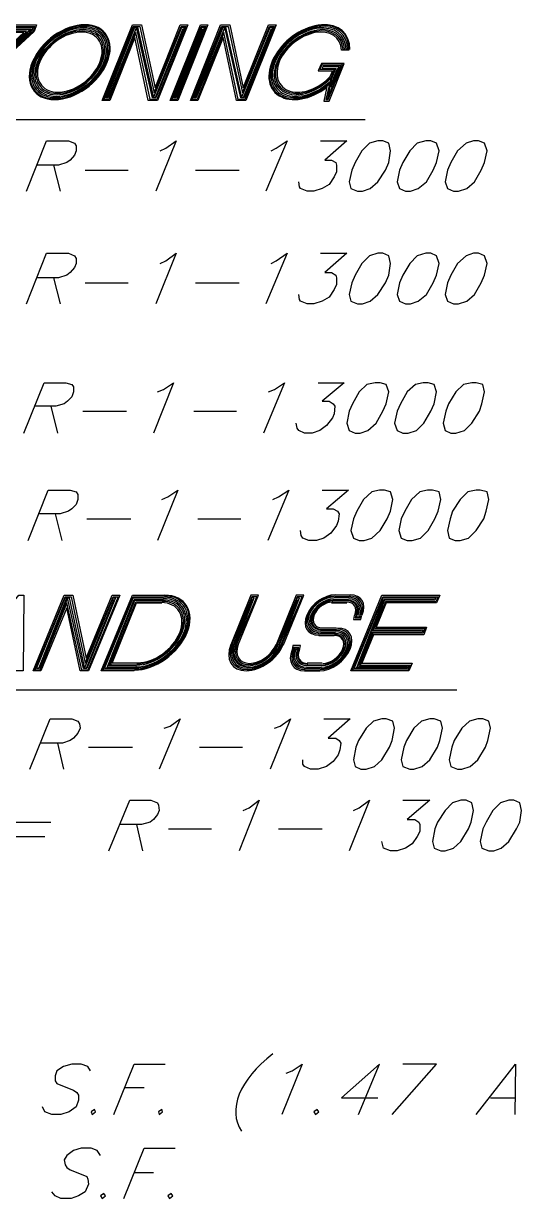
# Model space of a CAD drawing. Header units: feet. Extents: x 7 to 2308, y -319 to 1396.
# Drawn here: x 249.2 to 280.8, y 1243 to 1317.5 of the extents above; entities that cross this region are included whole.
import ezdxf

# ---------------------------------------------------------------- set-up
doc = ezdxf.new("R2010")
doc.units = ezdxf.units.FT
doc.header["$MEASUREMENT"] = 0
doc.layers.add('PDF_TBLKTXT', color=7, linetype='Continuous')

msp = doc.modelspace()

# ---------------------------------------------------------------- linework, layer by layer
at = {"layer": 'PDF_TBLKTXT', "lineweight": 30}
for points in [[(244.804, 1312.634), (244.964, 1313.007), (249.228, 1316.952), (246.563, 1316.952), (246.776, 1317.432), (250.028, 1317.432), (249.868, 1317.006), (245.657, 1313.114), (248.269, 1313.114), (248.109, 1312.634)], [(254.186, 1312.634), (256.106, 1317.432), (256.692, 1317.432), (257.545, 1313.434), (259.144, 1317.432), (259.624, 1317.432), (257.705, 1312.634), (257.118, 1312.634), (256.265, 1316.632), (254.666, 1312.634)], [(258.504, 1312.634), (260.424, 1317.432), (260.903, 1317.432), (258.984, 1312.634)], [(259.784, 1312.634), (261.703, 1317.432), (262.29, 1317.432), (263.142, 1313.434), (264.742, 1317.432), (265.222, 1317.432), (263.302, 1312.634), (262.716, 1312.634), (261.863, 1316.632), (260.264, 1312.634)], [(244.91, 1312.687), (245.07, 1313.007), (249.388, 1317.006), (246.67, 1317.006), (246.829, 1317.325), (249.921, 1317.325), (249.815, 1317.006), (245.443, 1313.007), (248.162, 1313.007), (248.056, 1312.687)], [(245.07, 1312.794), (245.124, 1313.007), (249.602, 1317.112), (246.776, 1317.112), (246.829, 1317.272), (249.815, 1317.272), (249.708, 1317.006), (245.283, 1312.954), (248.056, 1312.954), (248.002, 1312.794)], [(254.293, 1312.687), (256.159, 1317.325), (256.585, 1317.325), (257.492, 1313.114), (259.198, 1317.325), (259.517, 1317.325), (257.652, 1312.687), (257.225, 1312.687), (256.319, 1316.952), (254.613, 1312.687)], [(254.4, 1312.794), (256.212, 1317.272), (256.425, 1317.272), (257.438, 1312.794), (259.251, 1317.272), (259.411, 1317.272), (257.598, 1312.794), (257.385, 1312.794), (256.372, 1317.272), (254.56, 1312.794)], [(258.611, 1312.687), (260.477, 1317.325), (260.797, 1317.325), (258.931, 1312.687)], [(258.718, 1312.794), (260.53, 1317.272), (260.69, 1317.272), (258.878, 1312.794)], [(259.891, 1312.687), (261.756, 1317.325), (262.183, 1317.325), (263.089, 1313.114), (264.795, 1317.325), (265.115, 1317.325), (263.249, 1312.687), (262.823, 1312.687), (261.916, 1316.952), (260.21, 1312.687)], [(259.997, 1312.794), (261.81, 1317.272), (262.023, 1317.272), (263.036, 1312.794), (264.848, 1317.272), (265.008, 1317.272), (263.196, 1312.794), (262.983, 1312.794), (261.97, 1317.272), (260.157, 1312.794)], [(269.433, 1314.927), (268.154, 1314.927), (267.994, 1314.607), (268.9, 1314.607), (268.687, 1314.02), (268.367, 1312.687), (268.527, 1312.687)], [(269.327, 1314.82), (268.207, 1314.82), (268.154, 1314.66), (269.007, 1314.66), (268.74, 1314.02), (268.474, 1312.741)], [(271.672, 1310.075), (271.139, 1309.915), (270.659, 1309.436), (270.233, 1308.689), (270.02, 1308.209), (269.86, 1307.463), (269.966, 1307.037), (270.393, 1306.877), (270.713, 1306.877), (271.192, 1307.037), (271.672, 1307.463), (272.152, 1308.209), (272.365, 1308.689), (272.472, 1309.436), (272.365, 1309.915), (271.992, 1310.075)], [(274.711, 1310.075), (274.178, 1309.915), (273.698, 1309.436), (273.271, 1308.689), (273.058, 1308.209), (272.898, 1307.463), (273.058, 1307.037), (273.431, 1306.877), (273.751, 1306.877), (274.231, 1307.037), (274.764, 1307.463), (275.191, 1308.209), (275.404, 1308.689), (275.564, 1309.436), (275.404, 1309.915), (275.031, 1310.075)], [(277.75, 1310.075), (277.27, 1309.915), (276.737, 1309.436), (276.31, 1308.689), (276.097, 1308.209), (275.937, 1307.463), (276.097, 1307.037), (276.47, 1306.877), (276.79, 1306.877), (277.323, 1307.037), (277.803, 1307.463), (278.229, 1308.209), (278.443, 1308.689), (278.603, 1309.436), (278.443, 1309.915), (278.069, 1310.075)], [(271.672, 1302.932), (271.139, 1302.772), (270.659, 1302.292), (270.233, 1301.546), (270.02, 1301.066), (269.86, 1300.319), (269.966, 1299.893), (270.393, 1299.733), (270.713, 1299.733), (271.192, 1299.893), (271.672, 1300.319), (272.152, 1301.066), (272.365, 1301.546), (272.472, 1302.292), (272.365, 1302.772), (271.992, 1302.932)], [(274.711, 1302.932), (274.178, 1302.772), (273.698, 1302.292), (273.271, 1301.546), (273.058, 1301.066), (272.898, 1300.319), (273.058, 1299.893), (273.431, 1299.733), (273.751, 1299.733), (274.231, 1299.893), (274.764, 1300.319), (275.191, 1301.066), (275.404, 1301.546), (275.564, 1302.292), (275.404, 1302.772), (275.031, 1302.932)], [(277.75, 1302.932), (277.27, 1302.772), (276.737, 1302.292), (276.31, 1301.546), (276.097, 1301.066), (275.937, 1300.319), (276.097, 1299.893), (276.47, 1299.733), (276.79, 1299.733), (277.323, 1299.893), (277.803, 1300.319), (278.229, 1301.066), (278.443, 1301.546), (278.603, 1302.292), (278.443, 1302.772), (278.069, 1302.932)], [(271.512, 1294.722), (270.979, 1294.615), (270.499, 1294.135), (270.073, 1293.389), (269.86, 1292.909), (269.7, 1292.163), (269.86, 1291.683), (270.233, 1291.523), (270.553, 1291.523), (271.032, 1291.683), (271.566, 1292.163), (271.992, 1292.909), (272.205, 1293.389), (272.365, 1294.135), (272.205, 1294.615), (271.832, 1294.722)], [(274.551, 1294.722), (274.071, 1294.615), (273.538, 1294.135), (273.112, 1293.389), (272.898, 1292.909), (272.738, 1292.163), (272.898, 1291.683), (273.271, 1291.523), (273.591, 1291.523), (274.124, 1291.683), (274.604, 1292.163), (275.031, 1292.909), (275.244, 1293.389), (275.404, 1294.135), (275.244, 1294.615), (274.871, 1294.722)], [(277.643, 1294.722), (277.11, 1294.615), (276.63, 1294.135), (276.15, 1293.389), (275.99, 1292.909), (275.83, 1292.163), (275.937, 1291.683), (276.31, 1291.523), (276.63, 1291.523), (277.163, 1291.683), (277.643, 1292.163), (278.123, 1292.909), (278.283, 1293.389), (278.443, 1294.135), (278.336, 1294.615), (277.91, 1294.722)], [(271.779, 1287.898), (271.299, 1287.791), (270.766, 1287.312), (270.339, 1286.565), (270.126, 1286.086), (269.966, 1285.339), (270.126, 1284.859), (270.499, 1284.699), (270.819, 1284.699), (271.299, 1284.859), (271.832, 1285.339), (272.259, 1286.086), (272.472, 1286.565), (272.632, 1287.312), (272.472, 1287.791), (272.099, 1287.898)], [(274.818, 1287.898), (274.338, 1287.791), (273.805, 1287.312), (273.378, 1286.565), (273.165, 1286.086), (273.005, 1285.339), (273.165, 1284.859), (273.538, 1284.699), (273.858, 1284.699), (274.391, 1284.859), (274.871, 1285.339), (275.297, 1286.086), (275.511, 1286.565), (275.67, 1287.312), (275.564, 1287.791), (275.137, 1287.898)], [(277.91, 1287.898), (277.376, 1287.791), (276.897, 1287.312), (276.417, 1286.565), (276.257, 1286.086), (276.097, 1285.339), (276.204, 1284.859), (276.577, 1284.699), (276.897, 1284.699), (277.43, 1284.859), (277.91, 1285.339), (278.389, 1286.086), (278.549, 1286.565), (278.709, 1287.312), (278.603, 1287.791), (278.176, 1287.898)], [(245.017, 1276.436), (248.909, 1281.234), (249.228, 1281.234), (249.175, 1276.436), (248.695, 1276.436), (248.695, 1277.609), (246.456, 1277.609), (245.497, 1276.436)], [(249.815, 1276.436), (251.787, 1281.234), (252.32, 1281.234), (253.173, 1277.236), (254.826, 1281.234), (255.306, 1281.234), (253.333, 1276.436), (252.8, 1276.436), (251.947, 1280.435), (250.295, 1276.436)], [(249.921, 1276.49), (251.841, 1281.128), (252.214, 1281.128), (253.12, 1276.916), (254.879, 1281.128), (255.199, 1281.128), (253.28, 1276.49), (252.907, 1276.49), (251.947, 1280.754), (250.241, 1276.49)], [(250.028, 1276.596), (251.841, 1281.074), (252.107, 1281.074), (253.067, 1276.596), (254.879, 1281.074), (255.039, 1281.074), (253.227, 1276.596), (253.013, 1276.596), (252.001, 1281.074), (250.188, 1276.596)], [(269.966, 1276.436), (271.939, 1281.234), (275.617, 1281.234), (275.404, 1280.754), (272.205, 1280.754), (271.566, 1279.208), (274.764, 1279.208), (274.604, 1278.729), (271.406, 1278.729), (270.659, 1276.916), (273.858, 1276.916), (273.645, 1276.436)], [(270.073, 1276.49), (271.992, 1281.128), (275.511, 1281.128), (275.351, 1280.808), (272.152, 1280.808), (271.459, 1279.155), (274.658, 1279.155), (274.551, 1278.835), (271.352, 1278.835), (270.553, 1276.809), (273.751, 1276.809), (273.591, 1276.49)], [(270.179, 1276.596), (271.992, 1281.074), (275.351, 1281.074), (275.297, 1280.914), (272.099, 1280.914), (271.352, 1279.049), (274.551, 1279.049), (274.498, 1278.889), (271.299, 1278.889), (270.446, 1276.756), (273.645, 1276.756), (273.538, 1276.596)], [(271.939, 1273.398), (271.406, 1273.238), (270.926, 1272.811), (270.446, 1272.012), (270.286, 1271.585), (270.126, 1270.785), (270.233, 1270.359), (270.606, 1270.199), (270.926, 1270.199), (271.459, 1270.359), (271.939, 1270.785), (272.419, 1271.585), (272.578, 1272.012), (272.738, 1272.811), (272.632, 1273.238), (272.205, 1273.398)], [(274.977, 1273.398), (274.444, 1273.238), (273.965, 1272.811), (273.485, 1272.012), (273.325, 1271.585), (273.165, 1270.785), (273.271, 1270.359), (273.698, 1270.199), (273.965, 1270.199), (274.498, 1270.359), (274.977, 1270.785), (275.457, 1271.585), (275.617, 1272.012), (275.777, 1272.811), (275.67, 1273.238), (275.244, 1273.398)], [(278.016, 1273.398), (277.483, 1273.238), (277.003, 1272.811), (276.523, 1272.012), (276.364, 1271.585), (276.204, 1270.785), (276.31, 1270.359), (276.737, 1270.199), (277.003, 1270.199), (277.536, 1270.359), (278.016, 1270.785), (278.496, 1271.585), (278.656, 1272.012), (278.816, 1272.811), (278.709, 1273.238), (278.336, 1273.398)], [(276.95, 1268.226), (276.417, 1268.067), (275.937, 1267.587), (275.457, 1266.84), (275.297, 1266.414), (275.137, 1265.614), (275.244, 1265.188), (275.67, 1265.028), (275.937, 1265.028), (276.47, 1265.188), (276.95, 1265.614), (277.43, 1266.414), (277.59, 1266.84), (277.75, 1267.587), (277.643, 1268.067), (277.27, 1268.226)], [(279.989, 1268.226), (279.456, 1268.067), (278.976, 1267.587), (278.549, 1266.84), (278.336, 1266.414), (278.176, 1265.614), (278.283, 1265.188), (278.709, 1265.028), (279.029, 1265.028), (279.509, 1265.188), (279.989, 1265.614), (280.468, 1266.414), (280.682, 1266.84), (280.788, 1267.587), (280.682, 1268.067), (280.308, 1268.226)], [(253.707, 1248.608), (253.493, 1248.448), (253.547, 1248.288), (253.76, 1248.448)], [(257.971, 1248.608), (257.758, 1248.448), (257.811, 1248.288), (258.025, 1248.448)], [(267.834, 1248.608), (267.621, 1248.448), (267.727, 1248.288), (267.94, 1248.448)], [(254.293, 1243.277), (254.08, 1243.117), (254.186, 1242.957), (254.4, 1243.117)], [(258.558, 1243.277), (258.345, 1243.117), (258.451, 1242.957), (258.664, 1243.117)]]:
    msp.add_lwpolyline(points, close=True, dxfattribs=at)
for points in [[(246.883, 1317.166), (249.708, 1317.166), (249.655, 1317.112), (245.23, 1313.007), (245.177, 1312.847), (247.949, 1312.847)], [(249.655, 1317.112), (249.655, 1317.006), (245.177, 1312.954)], [(254.506, 1312.847), (256.265, 1317.272)], [(259.304, 1317.166), (257.545, 1312.794)], [(258.824, 1312.847), (260.584, 1317.166)], [(260.104, 1312.847), (261.863, 1317.272)], [(264.902, 1317.166), (263.142, 1312.794)], [(269.38, 1315.833), (269.86, 1315.833)], [(268.42, 1313.381), (268.26, 1312.581), (268.58, 1312.581), (269.54, 1314.98), (268.1, 1314.98), (267.887, 1314.5), (268.793, 1314.5), (268.633, 1314.127)], [(269.113, 1314.66), (268.847, 1314.02), (268.687, 1313.487), (269.22, 1314.767), (268.26, 1314.767)], [(270.873, 1311.408), (196.611, 1311.408)], [(249.388, 1306.877), (250.668, 1310.075), (252.054, 1310.075), (252.427, 1309.915), (252.534, 1309.755), (252.534, 1309.436), (252.427, 1309.169), (252.161, 1308.849), (251.947, 1308.689), (251.414, 1308.529), (250.028, 1308.529)], [(257.865, 1309.436), (258.238, 1309.595), (258.878, 1310.075), (257.598, 1306.877)], [(264.902, 1309.436), (265.222, 1309.595), (265.915, 1310.075), (264.582, 1306.877)], [(268.047, 1310.075), (269.7, 1310.075), (268.314, 1308.849), (268.74, 1308.849), (269.007, 1308.689), (269.06, 1308.529), (269.06, 1308.103), (268.9, 1307.783), (268.58, 1307.303), (268.154, 1307.037), (267.621, 1306.877), (267.194, 1306.877), (266.768, 1307.037), (266.714, 1307.143), (266.661, 1307.463)], [(251.094, 1308.529), (251.521, 1306.877)], [(253.12, 1308.209), (255.839, 1308.209)], [(260.104, 1308.209), (262.876, 1308.209)], [(249.388, 1299.733), (250.668, 1302.932), (252.054, 1302.932), (252.427, 1302.772), (252.534, 1302.612), (252.534, 1302.292), (252.427, 1302.025), (252.161, 1301.705), (251.947, 1301.546), (251.414, 1301.386), (250.028, 1301.386)], [(257.865, 1302.292), (258.238, 1302.452), (258.878, 1302.932), (257.598, 1299.733)], [(264.902, 1302.292), (265.222, 1302.452), (265.915, 1302.932), (264.582, 1299.733)], [(268.047, 1302.932), (269.7, 1302.932), (268.314, 1301.705), (268.74, 1301.705), (269.007, 1301.546), (269.06, 1301.386), (269.06, 1300.959), (268.9, 1300.639), (268.58, 1300.159), (268.154, 1299.893), (267.621, 1299.733), (267.194, 1299.733), (266.768, 1299.893), (266.714, 1300), (266.661, 1300.319)], [(251.094, 1301.386), (251.521, 1299.733)], [(253.12, 1301.066), (255.839, 1301.066)], [(260.104, 1301.066), (262.876, 1301.066)], [(249.228, 1291.523), (250.508, 1294.722), (251.894, 1294.722), (252.267, 1294.615), (252.374, 1294.455), (252.374, 1294.135), (252.267, 1293.816), (252.001, 1293.549), (251.787, 1293.389), (251.254, 1293.229), (249.868, 1293.229)], [(257.705, 1294.135), (258.078, 1294.295), (258.718, 1294.722), (257.438, 1291.523)], [(264.742, 1294.135), (265.115, 1294.295), (265.755, 1294.722), (264.422, 1291.523)], [(267.887, 1294.722), (269.54, 1294.722), (268.154, 1293.549), (268.58, 1293.549), (268.847, 1293.389), (268.953, 1293.229), (268.9, 1292.749), (268.793, 1292.483), (268.42, 1292.003), (267.994, 1291.683), (267.514, 1291.523), (267.034, 1291.523), (266.661, 1291.683), (266.554, 1291.843), (266.501, 1292.163)], [(250.934, 1293.229), (251.361, 1291.523)], [(252.96, 1292.909), (255.732, 1292.909)], [(259.997, 1292.909), (262.716, 1292.909)], [(249.495, 1284.699), (250.774, 1287.898), (252.161, 1287.898), (252.534, 1287.791), (252.64, 1287.632), (252.64, 1287.312), (252.534, 1286.992), (252.267, 1286.725), (252.054, 1286.565), (251.521, 1286.405), (250.135, 1286.405)], [(257.971, 1287.312), (258.345, 1287.472), (258.984, 1287.898), (257.705, 1284.699)], [(265.008, 1287.312), (265.382, 1287.472), (266.021, 1287.898), (264.689, 1284.699)], [(268.154, 1287.898), (269.806, 1287.898), (268.42, 1286.725), (268.847, 1286.725), (269.113, 1286.565), (269.22, 1286.405), (269.167, 1285.926), (269.06, 1285.659), (268.687, 1285.179), (268.26, 1284.859), (267.781, 1284.699), (267.301, 1284.699), (266.928, 1284.859), (266.821, 1285.019), (266.768, 1285.339)], [(251.201, 1286.405), (251.627, 1284.699)], [(253.227, 1286.086), (255.999, 1286.086)], [(260.264, 1286.086), (262.983, 1286.086)], [(250.188, 1276.65), (251.947, 1281.074)], [(254.933, 1280.968), (253.173, 1276.596)], [(256.212, 1276.436), (254.133, 1276.436), (256.106, 1281.234), (258.185, 1281.234)], [(256.265, 1276.49), (254.24, 1276.49), (256.159, 1281.128), (258.131, 1281.128)], [(256.265, 1276.596), (254.346, 1276.596), (256.159, 1281.074), (258.078, 1281.074)], [(256.319, 1276.65), (254.506, 1276.65), (256.212, 1280.968), (258.078, 1280.968)], [(256.372, 1276.756), (254.613, 1276.756), (256.265, 1280.914), (258.025, 1280.914)], [(262.823, 1278.089), (264.102, 1281.234), (263.622, 1281.234), (262.343, 1278.089)], [(262.716, 1278.089), (263.995, 1281.128), (263.676, 1281.128), (262.396, 1278.089)], [(262.663, 1278.089), (263.836, 1281.074), (263.676, 1281.074), (262.503, 1278.089)], [(263.729, 1280.968), (262.556, 1278.089)], [(265.701, 1278.089), (266.981, 1281.234), (266.501, 1281.234), (265.222, 1278.089)], [(265.595, 1278.089), (266.874, 1281.128), (266.554, 1281.128), (265.275, 1278.089)], [(265.541, 1278.089), (266.714, 1281.074), (266.554, 1281.074), (265.382, 1278.089)], [(265.435, 1278.089), (266.608, 1280.968)], [(268.847, 1280.968), (269.806, 1280.968)], [(268.847, 1280.914), (269.806, 1280.914)], [(269.86, 1281.074), (268.9, 1281.074)], [(269.913, 1281.234), (268.953, 1281.234)], [(269.913, 1281.128), (268.953, 1281.128)], [(273.538, 1276.65), (270.339, 1276.65), (272.045, 1280.968), (275.244, 1280.968)], [(256.372, 1276.809), (254.719, 1276.809), (256.319, 1280.808), (258.025, 1280.808)], [(256.425, 1276.916), (254.826, 1276.916), (256.372, 1280.754), (257.971, 1280.754)], [(268.74, 1280.754), (269.7, 1280.754)], [(268.793, 1280.808), (269.753, 1280.808)], [(270.179, 1279.955), (270.126, 1279.688), (270.606, 1279.688), (270.659, 1279.955)], [(270.286, 1279.955), (270.233, 1279.795), (270.553, 1279.795), (270.606, 1279.955)], [(270.339, 1279.955), (270.339, 1279.848), (270.499, 1279.848), (270.499, 1279.955)], [(267.94, 1278.729), (268.9, 1278.729)], [(267.94, 1278.675), (268.9, 1278.675)], [(267.994, 1278.835), (268.953, 1278.835)], [(269.007, 1278.995), (268.047, 1278.995)], [(269.007, 1278.889), (268.047, 1278.889)], [(269.06, 1279.155), (268.1, 1279.155)], [(269.06, 1279.049), (268.1, 1279.049)], [(274.444, 1278.995), (271.246, 1278.995)], [(266.714, 1277.769), (266.768, 1278.036), (266.288, 1278.036), (266.235, 1277.769)], [(266.608, 1277.769), (266.661, 1277.929), (266.341, 1277.929), (266.288, 1277.769)], [(266.554, 1277.769), (266.554, 1277.876), (266.394, 1277.876), (266.394, 1277.769)], [(267.034, 1276.49), (267.994, 1276.49)], [(267.034, 1276.436), (267.994, 1276.436)], [(267.087, 1276.596), (268.047, 1276.596)], [(268.1, 1276.756), (267.141, 1276.756)], [(267.141, 1276.65), (268.1, 1276.65)], [(268.154, 1276.916), (267.194, 1276.916)], [(268.154, 1276.809), (267.194, 1276.809)], [(276.683, 1275.21), (197.517, 1275.21)], [(249.602, 1270.199), (250.881, 1273.398), (252.267, 1273.398), (252.64, 1273.238), (252.747, 1273.078), (252.8, 1272.811), (252.64, 1272.491), (252.374, 1272.171), (252.161, 1272.012), (251.681, 1271.852), (250.295, 1271.852)], [(258.131, 1272.811), (258.504, 1272.918), (259.144, 1273.398), (257.811, 1270.199)], [(265.115, 1272.811), (265.488, 1272.918), (266.128, 1273.398), (264.848, 1270.199)], [(268.26, 1273.398), (269.913, 1273.398), (268.527, 1272.171), (269.007, 1272.171), (269.22, 1272.012), (269.327, 1271.852), (269.273, 1271.425), (269.167, 1271.105), (268.847, 1270.679), (268.42, 1270.359), (267.887, 1270.199), (267.407, 1270.199), (267.034, 1270.359), (266.928, 1270.519), (266.928, 1270.785)], [(251.361, 1271.852), (251.734, 1270.199)], [(253.333, 1271.585), (256.106, 1271.585)], [(260.37, 1271.585), (263.089, 1271.585)], [(254.613, 1265.028), (255.946, 1268.226), (257.278, 1268.226), (257.705, 1268.067), (257.758, 1267.907), (257.811, 1267.587), (257.705, 1267.32), (257.438, 1267), (257.225, 1266.84), (256.692, 1266.68), (255.306, 1266.68)], [(263.142, 1267.587), (263.516, 1267.747), (264.155, 1268.226), (262.876, 1265.028)], [(270.126, 1267.587), (270.499, 1267.747), (271.139, 1268.226), (269.86, 1265.028)], [(273.271, 1268.226), (274.977, 1268.226), (273.538, 1267), (274.018, 1267), (274.284, 1266.84), (274.338, 1266.68), (274.338, 1266.254), (274.178, 1265.934), (273.858, 1265.454), (273.431, 1265.188), (272.898, 1265.028), (272.472, 1265.028), (272.045, 1265.188), (271.992, 1265.348), (271.939, 1265.614)], [(248.216, 1266.84), (250.934, 1266.84)], [(256.372, 1266.68), (256.745, 1265.028)], [(258.398, 1266.414), (261.117, 1266.414)], [(265.382, 1266.414), (268.154, 1266.414)], [(247.842, 1265.934), (250.561, 1265.934)], [(253.44, 1251.06), (253.28, 1251.327), (252.854, 1251.487), (252.267, 1251.487), (251.734, 1251.327), (251.308, 1251.06), (251.201, 1250.741), (251.201, 1250.421), (251.308, 1250.261), (251.574, 1250.154), (252.374, 1249.834), (252.587, 1249.674), (252.694, 1249.514), (252.694, 1249.195), (252.534, 1248.768), (252.107, 1248.448), (251.574, 1248.288), (250.988, 1248.288), (250.561, 1248.448), (250.401, 1248.768)], [(254.933, 1248.288), (256.212, 1251.487), (258.185, 1251.487)], [(265.861, 1250.901), (266.235, 1251.06), (266.874, 1251.487), (265.595, 1248.288)], [(270.446, 1248.288), (271.779, 1251.487), (269.38, 1249.355), (271.672, 1249.355)], [(272.578, 1248.288), (275.404, 1251.487), (273.271, 1251.487)], [(277.91, 1248.288), (280.415, 1251.487), (280.362, 1248.288)], [(255.626, 1249.994), (256.852, 1249.994)], [(278.816, 1249.355), (280.362, 1249.355)], [(254.08, 1245.676), (253.866, 1245.996), (253.493, 1246.156), (252.854, 1246.156), (252.374, 1245.996), (251.947, 1245.676), (251.787, 1245.41), (251.841, 1245.09), (251.947, 1244.93), (252.161, 1244.77), (252.96, 1244.45), (253.227, 1244.343), (253.28, 1244.183), (253.333, 1243.864), (253.12, 1243.384), (252.694, 1243.117), (252.214, 1242.957), (251.574, 1242.957), (251.201, 1243.117), (250.988, 1243.384)], [(255.572, 1242.957), (256.852, 1246.156), (258.824, 1246.156)], [(256.212, 1244.61), (257.438, 1244.61)]]:
    msp.add_lwpolyline(points, dxfattribs=at)
msp.add_ellipse((269.992, 1250.233), major_axis=(7.212, 2.5), ratio=0.530822, start_param=2.136009, end_param=3.281751, dxfattribs=at)
for points in [[(253.094, 1317.437), (251.781, 1317.438), (250.287, 1316.374), (249.756, 1315.06)], [(254.511, 1315.059), (255.042, 1316.372), (254.407, 1317.437), (253.094, 1317.437)], [(268.098, 1317.43), (266.999, 1317.347), (265.804, 1316.563), (265.177, 1315.514)], [(269.75, 1315.864), (269.769, 1316.824), (269.034, 1317.412), (267.964, 1317.291)], [(269.837, 1315.864), (269.882, 1316.859), (269.146, 1317.48), (268.05, 1317.373)], [(269.89, 1315.872), (269.93, 1316.876), (269.197, 1317.514), (268.098, 1317.43)], [(253.084, 1317.385), (251.799, 1317.38), (250.333, 1316.334), (249.809, 1315.05)], [(253.041, 1317.307), (251.8, 1317.307), (250.388, 1316.302), (249.887, 1315.061)], [(252.999, 1317.228), (251.801, 1317.235), (250.443, 1316.269), (249.965, 1315.072)], [(252.978, 1317.124), (251.838, 1317.119), (250.536, 1316.19), (250.07, 1315.05)], [(252.935, 1317.045), (251.838, 1317.046), (250.591, 1316.158), (250.148, 1315.061)], [(252.893, 1316.967), (251.839, 1316.974), (250.646, 1316.125), (250.227, 1315.072)], [(254.041, 1315.048), (254.46, 1316.101), (253.946, 1316.96), (252.893, 1316.967)], [(254.12, 1315.058), (254.562, 1316.155), (254.032, 1317.045), (252.935, 1317.045)], [(254.198, 1315.069), (254.664, 1316.209), (254.117, 1317.129), (252.978, 1317.124)], [(254.302, 1315.048), (254.78, 1316.246), (254.196, 1317.222), (252.999, 1317.228)], [(254.381, 1315.059), (254.882, 1316.3), (254.282, 1317.306), (253.041, 1317.307)], [(254.459, 1315.07), (254.984, 1316.354), (254.368, 1317.391), (253.084, 1317.385)], [(268.05, 1317.373), (266.953, 1317.267), (265.773, 1316.461), (265.179, 1315.414)], [(267.964, 1317.291), (266.895, 1317.171), (265.764, 1316.373), (265.218, 1315.354)], [(267.882, 1317.209), (266.841, 1317.076), (265.76, 1316.288), (265.261, 1315.298)], [(267.819, 1317.094), (266.813, 1316.932), (265.783, 1316.147), (265.327, 1315.194)], [(267.744, 1317.011), (266.769, 1316.84), (265.79, 1316.068), (265.379, 1315.148)], [(267.708, 1316.934), (266.769, 1316.77), (265.832, 1316.026), (265.448, 1315.139)], [(269.378, 1315.824), (269.34, 1316.638), (268.647, 1317.098), (267.708, 1316.934)], [(269.467, 1315.866), (269.432, 1316.708), (268.718, 1317.182), (267.744, 1317.011)], [(269.557, 1315.875), (269.543, 1316.752), (268.824, 1317.256), (267.819, 1317.094)], [(269.662, 1315.861), (269.657, 1316.786), (268.923, 1317.342), (267.882, 1317.209)], [(265.177, 1315.514), (264.549, 1314.465), (264.644, 1313.409), (265.407, 1312.932)], [(265.179, 1315.414), (264.586, 1314.366), (264.73, 1313.342), (265.529, 1312.923)], [(265.218, 1315.354), (264.672, 1314.335), (264.851, 1313.354), (265.652, 1312.973)], [(265.261, 1315.298), (264.762, 1314.309), (264.973, 1313.372), (265.773, 1313.026)], [(265.327, 1315.194), (264.872, 1314.242), (265.109, 1313.371), (265.902, 1313.088)], [(249.756, 1315.06), (249.226, 1313.747), (249.86, 1312.683), (251.174, 1312.682)], [(249.809, 1315.05), (249.284, 1313.766), (249.9, 1312.729), (251.184, 1312.734)], [(249.887, 1315.061), (249.386, 1313.82), (249.986, 1312.813), (251.227, 1312.813)], [(249.965, 1315.072), (249.488, 1313.874), (250.071, 1312.898), (251.269, 1312.891)], [(250.07, 1315.05), (249.604, 1313.911), (250.15, 1312.991), (251.29, 1312.996)], [(250.148, 1315.061), (249.706, 1313.965), (250.236, 1313.075), (251.333, 1313.074)], [(250.227, 1315.072), (249.808, 1314.019), (250.322, 1313.159), (251.375, 1313.153)], [(251.174, 1312.682), (252.487, 1312.682), (253.981, 1313.746), (254.511, 1315.059)], [(251.184, 1312.734), (252.468, 1312.74), (253.935, 1313.785), (254.459, 1315.07)], [(251.227, 1312.813), (252.468, 1312.812), (253.88, 1313.818), (254.381, 1315.059)], [(251.269, 1312.891), (252.467, 1312.885), (253.825, 1313.85), (254.302, 1315.048)], [(251.29, 1312.996), (252.43, 1313.001), (253.732, 1313.929), (254.198, 1315.069)], [(251.333, 1313.074), (252.429, 1313.073), (253.677, 1313.962), (254.12, 1315.058)], [(251.375, 1313.153), (252.429, 1313.146), (253.622, 1313.994), (254.041, 1315.048)], [(265.379, 1315.148), (264.967, 1314.227), (265.232, 1313.4), (266.017, 1313.149)], [(265.448, 1315.139), (265.064, 1314.251), (265.335, 1313.456), (266.101, 1313.221)], [(265.652, 1312.973), (266.453, 1312.592), (267.672, 1312.907), (268.612, 1313.738)], [(265.773, 1313.026), (266.573, 1312.68), (267.756, 1313.015), (268.642, 1313.837)], [(265.902, 1313.088), (266.695, 1312.806), (267.836, 1313.185), (268.662, 1314.005)], [(266.017, 1313.149), (266.803, 1312.898), (267.904, 1313.29), (268.676, 1314.096)], [(266.101, 1313.221), (266.867, 1312.985), (267.927, 1313.372), (268.655, 1314.154)], [(265.407, 1312.932), (266.171, 1312.455), (267.416, 1312.675), (268.452, 1313.468)], [(265.529, 1312.923), (266.329, 1312.505), (267.581, 1312.798), (268.575, 1313.636)], [(259.262, 1278.871), (259.728, 1280.011), (259.182, 1280.931), (258.042, 1280.926)], [(259.367, 1278.85), (259.845, 1280.048), (259.261, 1281.024), (258.063, 1281.03)], [(259.445, 1278.861), (259.946, 1280.102), (259.347, 1281.108), (258.106, 1281.109)], [(259.524, 1278.872), (260.048, 1280.156), (259.432, 1281.193), (258.148, 1281.187)], [(259.576, 1278.861), (260.106, 1280.174), (259.472, 1281.239), (258.159, 1281.239)], [(268.972, 1281.262), (268.265, 1281.257), (267.457, 1280.681), (267.167, 1279.974)], [(268.93, 1281.183), (268.266, 1281.185), (267.512, 1280.648), (267.245, 1279.984)], [(268.887, 1281.105), (268.267, 1281.113), (267.567, 1280.616), (267.323, 1279.995)], [(268.866, 1281), (268.303, 1280.996), (267.659, 1280.537), (267.428, 1279.974)], [(268.824, 1280.922), (268.304, 1280.924), (267.714, 1280.504), (267.506, 1279.985)], [(270.347, 1279.978), (270.555, 1280.497), (270.303, 1280.92), (269.783, 1280.922)], [(270.425, 1279.989), (270.657, 1280.552), (270.388, 1281.004), (269.826, 1281)], [(270.53, 1279.968), (270.773, 1280.588), (270.467, 1281.097), (269.847, 1281.105)], [(270.608, 1279.978), (270.875, 1280.642), (270.553, 1281.182), (269.889, 1281.183)], [(270.687, 1279.989), (270.977, 1280.696), (270.639, 1281.266), (269.932, 1281.262)], [(259.106, 1278.85), (259.525, 1279.903), (259.01, 1280.762), (257.957, 1280.769)], [(259.184, 1278.86), (259.626, 1279.957), (259.096, 1280.847), (257.999, 1280.848)], [(268.813, 1280.87), (268.322, 1280.866), (267.761, 1280.465), (267.559, 1279.974)], [(268.771, 1280.791), (268.323, 1280.793), (267.816, 1280.433), (267.637, 1279.985)], [(270.216, 1279.978), (270.395, 1280.425), (270.177, 1280.789), (269.73, 1280.791)], [(270.295, 1279.989), (270.497, 1280.479), (270.263, 1280.874), (269.773, 1280.87)], [(267.167, 1279.974), (266.877, 1279.267), (267.215, 1278.697), (267.922, 1278.701)], [(267.245, 1279.984), (266.978, 1279.321), (267.3, 1278.781), (267.964, 1278.78)], [(267.323, 1279.995), (267.08, 1279.375), (267.386, 1278.866), (268.007, 1278.858)], [(267.428, 1279.974), (267.196, 1279.411), (267.465, 1278.958), (268.028, 1278.963)], [(267.506, 1279.985), (267.298, 1279.465), (267.551, 1279.043), (268.07, 1279.041)], [(267.559, 1279.974), (267.356, 1279.484), (267.59, 1279.089), (268.081, 1279.093)], [(267.637, 1279.985), (267.458, 1279.538), (267.676, 1279.174), (268.123, 1279.172)], [(256.238, 1276.484), (257.551, 1276.484), (259.046, 1277.548), (259.576, 1278.861)], [(256.249, 1276.537), (257.533, 1276.542), (258.999, 1277.588), (259.524, 1278.872)], [(256.291, 1276.615), (257.532, 1276.614), (258.944, 1277.62), (259.445, 1278.861)], [(256.334, 1276.693), (257.531, 1276.687), (258.889, 1277.653), (259.367, 1278.85)], [(256.355, 1276.798), (257.495, 1276.803), (258.796, 1277.731), (259.262, 1278.871)], [(256.397, 1276.876), (257.494, 1276.875), (258.742, 1277.764), (259.184, 1278.86)], [(256.44, 1276.955), (257.493, 1276.948), (258.687, 1277.796), (259.106, 1278.85)], [(269.442, 1277.803), (269.644, 1278.293), (269.41, 1278.688), (268.92, 1278.684)], [(269.494, 1277.792), (269.702, 1278.312), (269.45, 1278.734), (268.93, 1278.736)], [(269.572, 1277.803), (269.804, 1278.366), (269.535, 1278.819), (268.973, 1278.815)], [(269.677, 1277.782), (269.92, 1278.402), (269.614, 1278.912), (268.994, 1278.919)], [(269.755, 1277.793), (270.022, 1278.456), (269.7, 1278.996), (269.036, 1278.998)], [(269.834, 1277.804), (270.124, 1278.511), (269.786, 1279.08), (269.079, 1279.076)], [(269.912, 1277.814), (270.226, 1278.565), (269.872, 1279.165), (269.121, 1279.154)], [(262.35, 1278.107), (261.972, 1277.184), (262.414, 1276.439), (263.338, 1276.443)], [(262.428, 1278.118), (262.074, 1277.238), (262.5, 1276.523), (263.38, 1276.522)], [(262.507, 1278.129), (262.176, 1277.292), (262.586, 1276.607), (263.423, 1276.6)], [(262.585, 1278.139), (262.278, 1277.346), (262.672, 1276.692), (263.465, 1276.679)], [(262.664, 1278.097), (262.35, 1277.347), (262.704, 1276.747), (263.454, 1276.757)], [(262.742, 1278.108), (262.452, 1277.401), (262.79, 1276.831), (263.497, 1276.835)], [(262.82, 1278.119), (262.554, 1277.455), (262.876, 1276.915), (263.539, 1276.914)], [(263.338, 1276.443), (264.261, 1276.448), (265.316, 1277.201), (265.694, 1278.124)], [(263.38, 1276.522), (264.26, 1276.521), (265.261, 1277.233), (265.616, 1278.113)], [(263.423, 1276.6), (264.26, 1276.593), (265.206, 1277.266), (265.537, 1278.103)], [(263.454, 1276.757), (264.205, 1276.767), (265.067, 1277.384), (265.381, 1278.134)], [(263.465, 1276.679), (264.259, 1276.665), (265.152, 1277.298), (265.459, 1278.092)], [(263.497, 1276.835), (264.204, 1276.84), (265.012, 1277.416), (265.302, 1278.123)], [(263.539, 1276.914), (264.203, 1276.912), (264.957, 1277.449), (265.224, 1278.113)], [(266.235, 1277.777), (265.922, 1277.027), (266.276, 1276.427), (267.026, 1276.437)], [(266.314, 1277.788), (266.024, 1277.081), (266.362, 1276.511), (267.069, 1276.515)], [(266.392, 1277.799), (266.125, 1277.135), (266.447, 1276.596), (267.111, 1276.594)], [(266.47, 1277.81), (266.227, 1277.189), (266.533, 1276.68), (267.154, 1276.672)], [(266.575, 1277.788), (266.343, 1277.226), (266.612, 1276.773), (267.175, 1276.777)], [(266.653, 1277.799), (266.445, 1277.28), (266.698, 1276.857), (267.217, 1276.855)], [(266.706, 1277.789), (266.503, 1277.298), (266.737, 1276.904), (267.228, 1276.907)], [(267.986, 1276.437), (268.736, 1276.447), (269.599, 1277.064), (269.912, 1277.814)], [(268.028, 1276.515), (268.735, 1276.52), (269.544, 1277.097), (269.834, 1277.804)], [(268.071, 1276.594), (268.734, 1276.592), (269.489, 1277.129), (269.755, 1277.793)], [(268.113, 1276.672), (268.734, 1276.665), (269.434, 1277.161), (269.677, 1277.782)], [(268.134, 1276.777), (268.697, 1276.781), (269.341, 1277.24), (269.572, 1277.803)], [(268.177, 1276.855), (268.696, 1276.853), (269.286, 1277.273), (269.494, 1277.792)], [(268.187, 1276.907), (268.678, 1276.911), (269.24, 1277.312), (269.442, 1277.803)]]:
    msp.add_open_spline(points, degree=3, dxfattribs=at)

doc.saveas('drawing.dxf')
